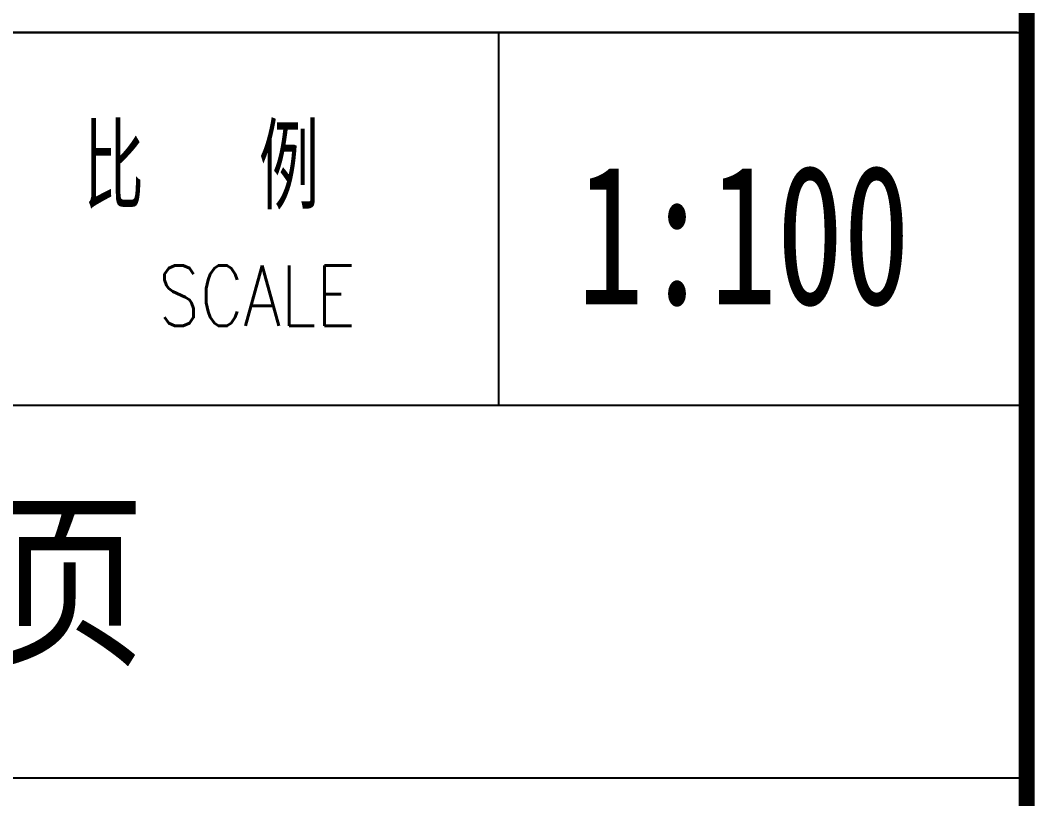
# Model space of a CAD drawing. Header units: inches. Extents: x 0 to 508000, y 0 to 738838.
# Drawn here: x 243978 to 246156, y 315956 to 317627 of the extents above; entities that cross this region are included whole.
import ezdxf
from ezdxf.enums import TextEntityAlignment as Align

# ---------------------------------------------------------------- set-up
doc = ezdxf.new("R2010")
doc.units = ezdxf.units.IN
doc.header["$LTSCALE"] = 1000
doc.header["$MEASUREMENT"] = 0
for name, color, linetype, true_color in [('TK', 7, 'Continuous', 0xffffff), ('TK-TEXT', 4, 'Continuous', 0x00ffff), ('ZG-图号', 2, 'Continuous', 0xffff00)]:
    doc.layers.add(name, color=color, linetype=linetype, true_color=true_color)
doc.styles.add('-宋体', font='simsun.ttc', dxfattribs={"height": 0.2, "bigfont": 'gbcbig.shx'})
doc.styles.add('CCIAD-图框(可变字)', font='simhei.ttf', dxfattribs={"height": 0.2, "bigfont": 'gbcbig.shx'})
doc.styles.add('基本字体', font='simplex.shx', dxfattribs={"height": 0.2, "bigfont": 'gbcbig.shx'})

# ---------------------------------------------------------------- blocks, each defined once
blk = doc.blocks.new('DAnoyomous24373')
at = {"layer": 'TK', "style": '基本字体'}
blk.add_text('比  例', height=180, dxfattribs=at).set_placement((244114.1, 317221.1))
at = {"layer": 'TK', "style": '基本字体', "width": 0.8}
blk.add_text('SCALE', height=130, dxfattribs=at).set_placement((244274.6, 316971.1))

msp = doc.modelspace()

# ---------------------------------------------------------------- linework, layer by layer
at = {"layer": 'TK', "lineweight": -3}
for p, q in [((246118.7, 317601.2), (241011.7, 317601.2)), ((241011.7, 317601.2), (246118.7, 317601.2)), ((241011.7, 317601.2), (246118.7, 317601.2)), ((241031.7, 317601.2), (246138.7, 317601.2)), ((241231.7, 317601.2), (246138.7, 317601.2)), ((245004.9, 317601.2), (245004.9, 316801.2)), ((241031.7, 316801.2), (246138.7, 316801.2)), ((241231.7, 316801.2), (246138.7, 316801.2)), ((241031.7, 316001.2), (246138.7, 316001.2)), ((241231.7, 316001.2), (246138.7, 316001.2)), ((241231.7, 316001.2), (246138.7, 316001.2)), ((241231.7, 316001.2), (246138.7, 316001.2)), ((241231.7, 316001.2), (246138.7, 316001.2))]:
    msp.add_line(p, q, dxfattribs=at)
at = {"layer": 'TK', "lineweight": -3, "const_width": 34.7}
msp.add_lwpolyline([(241011.7, 330978.2), (246138.7, 330978.2), (246138.7, 313763.7), (241011.7, 313763.7)], close=True, dxfattribs=at)

# ---------------------------------------------------------------- block references
at = {"layer": 'TK'}
msp.add_blockref('DAnoyomous24373', (0, 0), dxfattribs=at)

# ---------------------------------------------------------------- texts
at = {"layer": 'TK-TEXT', "style": 'CCIAD-图框(可变字)', "width": 0.7}
msp.add_attdef('1:100', (245173.8, 317017.3), '1:100', height=300, dxfattribs=at)
at = {"layer": 'ZG-图号', "style": '-宋体', "width": 0.8}
msp.add_text('建施-09页 ', height=300, dxfattribs=at).set_placement((243592.8, 316424.4), align=Align.MIDDLE_CENTER)

doc.saveas('drawing.dxf')
